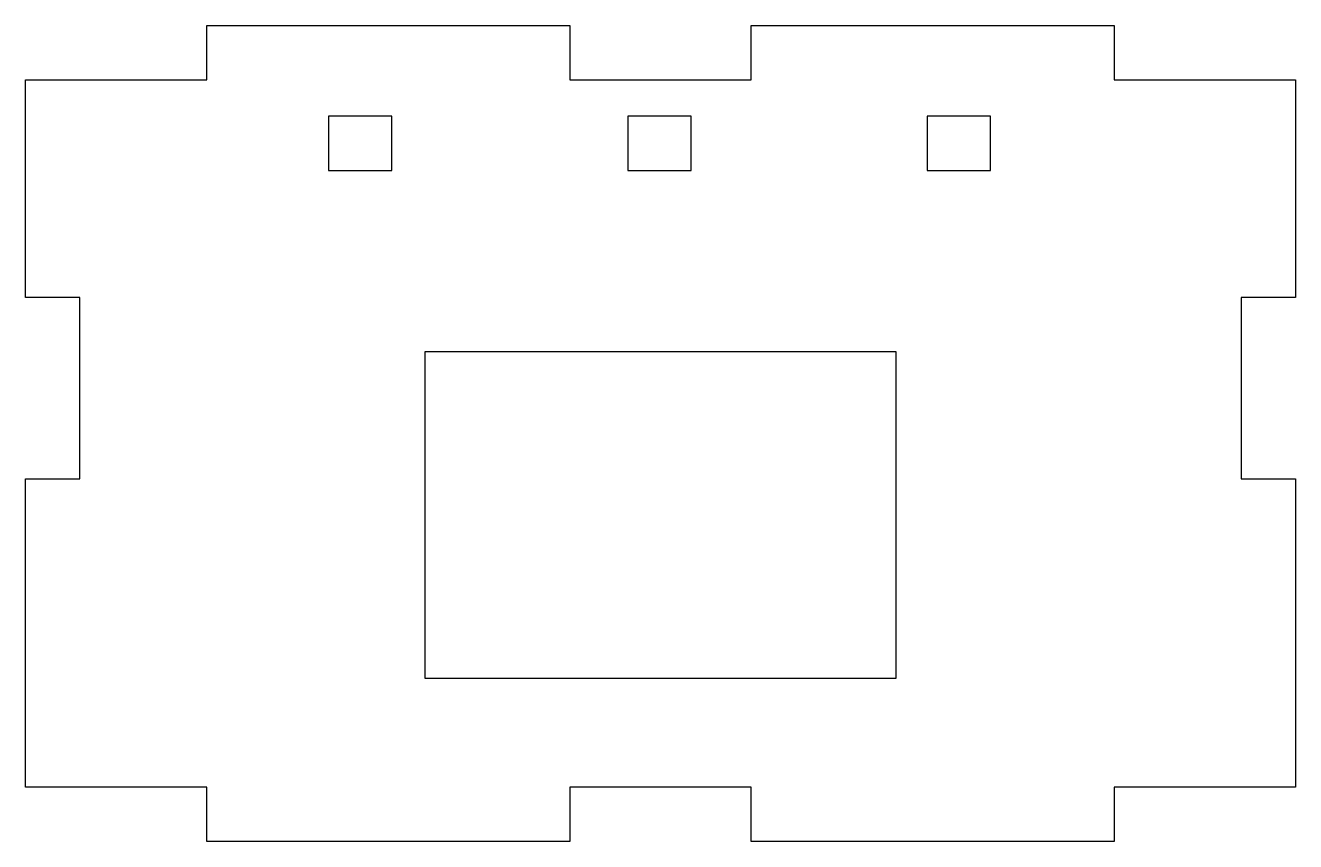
# Model space of a CAD drawing. Extents: x -35 to 35, y -95 to -50.
import ezdxf

# ---------------------------------------------------------------- set-up
doc = ezdxf.new("R2010")
doc.units = 0

msp = doc.modelspace()

# ---------------------------------------------------------------- linework, layer by layer
at = {"layer": '1', "color": 1}
for p, q in [((-25.005, -50), (-25.004, -49.996)), ((-25.005, -52.995), (-25.005, -50)), ((-25.004, -49.996), (-25, -49.995)), ((-25, -49.995), (-14.805, -49.995)), ((-14.805, -49.995), (-5, -49.995)), ((-5, -49.995), (-4.996, -49.996)), ((-4.996, -49.996), (-4.995, -50)), ((-4.995, -50), (-4.995, -52.995)), ((4.995, -50), (4.996, -49.996)), ((4.995, -52.995), (4.995, -50)), ((4.996, -49.996), (5, -49.995)), ((5, -49.995), (25, -49.995)), ((25, -49.995), (25.004, -49.996)), ((25.004, -49.996), (25.005, -50)), ((25.005, -50), (25.005, -52.995)), ((-35.005, -53), (-35.004, -52.996)), ((-35.005, -65), (-35.005, -53)), ((-35.004, -52.996), (-35, -52.995)), ((-35, -52.995), (-25.005, -52.995)), ((-4.995, -52.995), (4.995, -52.995)), ((25.005, -52.995), (35, -52.995)), ((35, -52.995), (35.004, -52.996)), ((35.004, -52.996), (35.005, -53)), ((35.005, -53), (35.005, -65)), ((-14.805, -55.005), (-18.295, -55.005)), ((-18.295, -55.005), (-18.295, -57.995)), ((-14.805, -57.995), (-14.805, -55.005)), ((1.695, -55.005), (-1.795, -55.005)), ((-1.795, -55.005), (-1.795, -57.955)), ((1.695, -57.995), (1.695, -55.005)), ((18.195, -55.005), (14.705, -55.005)), ((14.705, -55.005), (14.705, -57.956)), ((18.195, -57.995), (18.195, -55.005)), ((-18.295, -57.995), (-14.844, -57.995)), ((-14.844, -57.995), (-14.805, -57.995)), ((-1.795, -57.955), (-1.795, -57.995)), ((-1.795, -57.995), (1.695, -57.995)), ((14.705, -57.956), (14.705, -57.995)), ((14.705, -57.995), (18.195, -57.995)), ((-35.004, -65.004), (-35.005, -65)), ((-35, -65.005), (-35.004, -65.004)), ((-32.005, -65.005), (-35, -65.005)), ((-32.005, -74.995), (-32.005, -65.005)), ((35, -65.005), (32.005, -65.005)), ((32.005, -65.005), (32.005, -74.995)), ((35.004, -65.004), (35, -65.005)), ((35.005, -65), (35.004, -65.004)), ((7.995, -68.005), (-12.995, -68.005)), ((-12.995, -68.005), (-12.995, -85.995)), ((12.995, -68.005), (7.995, -68.005)), ((12.995, -85.995), (12.995, -68.005)), ((-35.005, -75), (-35.004, -74.996)), ((-35.005, -92), (-35.005, -75)), ((-35.004, -74.996), (-35, -74.995)), ((-35, -74.995), (-32.005, -74.995)), ((32.005, -74.995), (35, -74.995)), ((35, -74.995), (35.004, -74.996)), ((35.004, -74.996), (35.005, -75)), ((35.005, -75), (35.005, -92)), ((-12.995, -85.995), (12.995, -85.995)), ((-35.004, -92.004), (-35.005, -92)), ((-35, -92.005), (-35.004, -92.004)), ((-25.005, -92.005), (-35, -92.005)), ((-25.005, -95), (-25.005, -92.005)), ((4.995, -92.005), (-4.995, -92.005)), ((-4.995, -92.005), (-4.995, -95)), ((4.995, -95), (4.995, -92.005)), ((35, -92.005), (25.005, -92.005)), ((25.005, -92.005), (25.005, -95)), ((35.004, -92.004), (35, -92.005)), ((35.005, -92), (35.004, -92.004)), ((-25.004, -95.004), (-25.005, -95)), ((-25, -95.005), (-25.004, -95.004)), ((-5, -95.005), (-25, -95.005)), ((-4.996, -95.004), (-5, -95.005)), ((-4.995, -95), (-4.996, -95.004)), ((4.996, -95.004), (4.995, -95)), ((5, -95.005), (4.996, -95.004)), ((25, -95.005), (5, -95.005)), ((25.004, -95.004), (25, -95.005)), ((25.005, -95), (25.004, -95.004))]:
    msp.add_line(p, q, dxfattribs=at)

doc.saveas('drawing.dxf')
